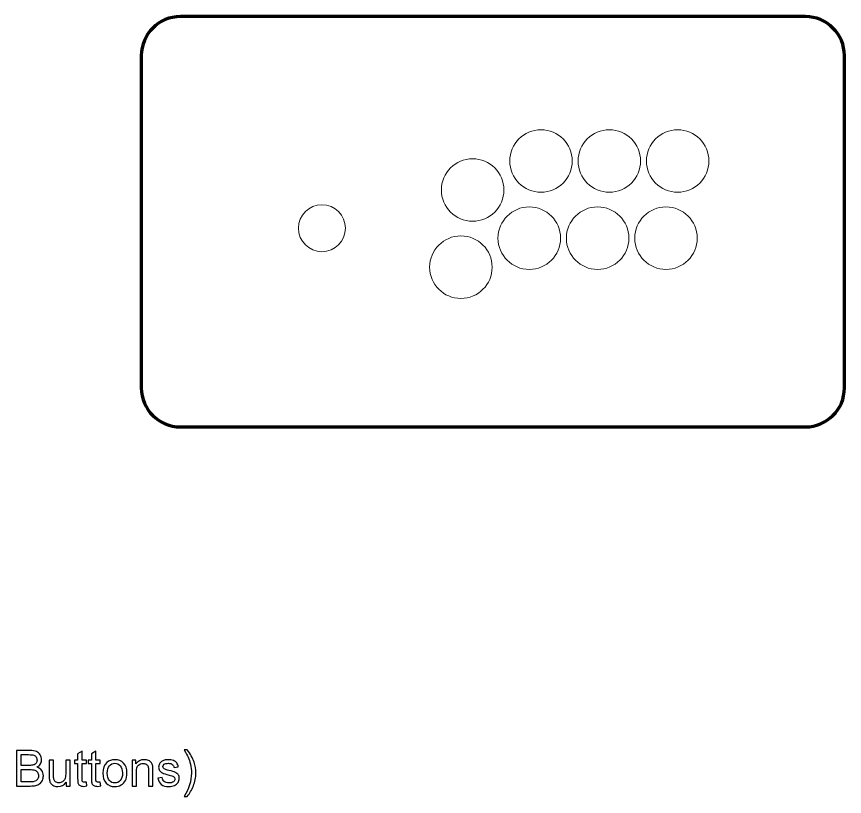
# Model space of a CAD drawing. Header units: millimetres. Extents: x 198 to 2216, y -963 to 151.
# Drawn here: x 1743.3 to 2167.2, y -705.5 to -306.4 of the extents above; entities that cross this region are included whole.
import ezdxf

# ---------------------------------------------------------------- set-up
doc = ezdxf.new("R2010")
doc.units = ezdxf.units.MM
doc.header["$MEASUREMENT"] = 0
doc.layers.add('Layer 1', color=7, linetype='Continuous')

msp = doc.modelspace()

# ---------------------------------------------------------------- linework, layer by layer
at = {"layer": 'Layer 1', "color": 250, "lineweight": 18}
for centre, major_axis, ratio in [((2011.8319, -380.339), (0, 16), 1), ((2046.8319, -380.3265), (0, 16), 1), ((2081.8319, -380.339), (0, 16), 1), ((1976.8319, -395.189), (0, 16), 1), ((1899.6819, -414.7391), (0, 12.0001), 0.99999167), ((2005.8319, -419.8265), (0, 16), 1), ((2040.832, -419.8265), (0, 16), 1), ((2075.8319, -419.8265), (0, 16), 1), ((1970.8319, -434.6765), (0, 16), 1)]:
    msp.add_ellipse(centre, major_axis=major_axis, ratio=ratio, dxfattribs=at)
at = {"layer": 'Layer 1', "color": 250, "lineweight": 70}
msp.add_open_spline([(1827.2063, -306.4285), (1827.2063, -306.4285), (2147.2063, -306.4285), (2147.2063, -306.4285), (2158.2063, -306.4285), (2167.2063, -315.4285), (2167.2063, -326.4284), (2167.2063, -326.4284), (2167.2063, -496.4286), (2167.2063, -496.4286), (2167.2063, -507.4285), (2158.2063, -516.4285), (2147.2063, -516.4285), (2147.2063, -516.4285), (1827.2063, -516.4285), (1827.2063, -516.4285), (1816.2064, -516.4285), (1807.2063, -507.4285), (1807.2063, -496.4286), (1807.2063, -496.4286), (1807.2063, -326.4284), (1807.2063, -326.4284), (1807.2063, -315.4285), (1816.2064, -306.4285), (1827.2063, -306.4285)], degree=3, knots=[0, 0, 0, 0, 0.125, 0.125, 0.125, 0.25, 0.25, 0.25, 0.375, 0.375, 0.375, 0.5, 0.5, 0.5, 0.625, 0.625, 0.625, 0.75, 0.75, 0.75, 0.875, 0.875, 0.875, 1, 1, 1, 1], dxfattribs=at)
at = {"layer": 'Layer 1', "color": 250}
for points, knots in [([(1743.3437, -700.1836), (1743.3437, -700.1836), (1743.3437, -681.9972), (1743.3437, -681.9972), (1743.3437, -681.9972), (1750.1678, -681.9972), (1750.1678, -681.9972), (1751.5564, -681.9972), (1752.6697, -682.1792), (1753.5122, -682.5475), (1754.3504, -682.9158), (1755.0065, -683.4831), (1755.4807, -684.2493), (1755.959, -685.0113), (1756.1961, -685.8114), (1756.1961, -686.6496), (1756.1961, -687.4243), (1755.9844, -688.1567), (1755.5653, -688.8425), (1755.1462, -689.5283), (1754.5112, -690.0829), (1753.6603, -690.5062), (1754.761, -690.8279), (1755.6077, -691.3783), (1756.1961, -692.1572), (1756.7888, -692.9319), (1757.0851, -693.8505), (1757.0851, -694.9089), (1757.0851, -695.764), (1756.9031, -696.5556), (1756.5432, -697.288), (1756.1834, -698.0204), (1755.7389, -698.5834), (1755.2097, -698.9813), (1754.6806, -699.375), (1754.0159, -699.6756), (1753.2201, -699.8788), (1752.42, -700.082), (1751.4421, -700.1836), (1750.2821, -700.1836), (1750.2821, -700.1836), (1743.3437, -700.1836), (1743.3437, -700.1836)], [0, 0, 0, 0, 0.07142857, 0.07142857, 0.07142857, 0.14285714, 0.14285714, 0.14285714, 0.21428571, 0.21428571, 0.21428571, 0.28571429, 0.28571429, 0.28571429, 0.35714286, 0.35714286, 0.35714286, 0.42857143, 0.42857143, 0.42857143, 0.5, 0.5, 0.5, 0.57142857, 0.57142857, 0.57142857, 0.64285714, 0.64285714, 0.64285714, 0.71428571, 0.71428571, 0.71428571, 0.78571429, 0.78571429, 0.78571429, 0.85714286, 0.85714286, 0.85714286, 0.92857143, 0.92857143, 0.92857143, 1, 1, 1, 1]), ([(1779.0857, -698.1897), (1779.0857, -698.1897), (1779.3905, -700.1624), (1779.3905, -700.1624), (1778.764, -700.2937), (1778.2009, -700.3614), (1777.7099, -700.3614), (1776.9013, -700.3614), (1776.2748, -700.2344), (1775.826, -699.9762), (1775.3815, -699.7179), (1775.0683, -699.3835), (1774.8862, -698.9644), (1774.7042, -698.5453), (1774.6153, -697.6648), (1774.6153, -696.3228), (1774.6153, -696.3228), (1774.6153, -688.7282), (1774.6153, -688.7282), (1774.6153, -688.7282), (1772.9643, -688.7282), (1772.9643, -688.7282), (1772.9643, -688.7282), (1772.9643, -687.001), (1772.9643, -687.001), (1772.9643, -687.001), (1774.6153, -687.001), (1774.6153, -687.001), (1774.6153, -687.001), (1774.6153, -683.7413), (1774.6153, -683.7413), (1774.6153, -683.7413), (1776.8505, -682.3994), (1776.8505, -682.3994), (1776.8505, -682.3994), (1776.8505, -687.001), (1776.8505, -687.001), (1776.8505, -687.001), (1779.0857, -687.001), (1779.0857, -687.001), (1779.0857, -687.001), (1779.0857, -688.7282), (1779.0857, -688.7282), (1779.0857, -688.7282), (1776.8505, -688.7282), (1776.8505, -688.7282), (1776.8505, -688.7282), (1776.8505, -696.4498), (1776.8505, -696.4498), (1776.8505, -697.089), (1776.8886, -697.4997), (1776.969, -697.6817), (1777.0452, -697.8637), (1777.1722, -698.0077), (1777.35, -698.1177), (1777.5278, -698.2236), (1777.7818, -698.2786), (1778.112, -698.2786), (1778.3576, -698.2786), (1778.6835, -698.249), (1779.0857, -698.1897)], [0, 0, 0, 0, 0.05, 0.05, 0.05, 0.1, 0.1, 0.1, 0.15, 0.15, 0.15, 0.2, 0.2, 0.2, 0.25, 0.25, 0.25, 0.3, 0.3, 0.3, 0.35, 0.35, 0.35, 0.4, 0.4, 0.4, 0.45, 0.45, 0.45, 0.5, 0.5, 0.5, 0.55, 0.55, 0.55, 0.6, 0.6, 0.6, 0.65, 0.65, 0.65, 0.7, 0.7, 0.7, 0.75, 0.75, 0.75, 0.8, 0.8, 0.8, 0.85, 0.85, 0.85, 0.9, 0.9, 0.9, 0.95, 0.95, 0.95, 1, 1, 1, 1]), ([(1786.1427, -698.1897), (1786.1427, -698.1897), (1786.4475, -700.1624), (1786.4475, -700.1624), (1785.821, -700.2937), (1785.2579, -700.3614), (1784.7669, -700.3614), (1783.9583, -700.3614), (1783.3318, -700.2344), (1782.883, -699.9762), (1782.4385, -699.7179), (1782.1253, -699.3835), (1781.9432, -698.9644), (1781.7612, -698.5453), (1781.6723, -697.6648), (1781.6723, -696.3228), (1781.6723, -696.3228), (1781.6723, -688.7282), (1781.6723, -688.7282), (1781.6723, -688.7282), (1780.0213, -688.7282), (1780.0213, -688.7282), (1780.0213, -688.7282), (1780.0213, -687.001), (1780.0213, -687.001), (1780.0213, -687.001), (1781.6723, -687.001), (1781.6723, -687.001), (1781.6723, -687.001), (1781.6723, -683.7413), (1781.6723, -683.7413), (1781.6723, -683.7413), (1783.9075, -682.3994), (1783.9075, -682.3994), (1783.9075, -682.3994), (1783.9075, -687.001), (1783.9075, -687.001), (1783.9075, -687.001), (1786.1427, -687.001), (1786.1427, -687.001), (1786.1427, -687.001), (1786.1427, -688.7282), (1786.1427, -688.7282), (1786.1427, -688.7282), (1783.9075, -688.7282), (1783.9075, -688.7282), (1783.9075, -688.7282), (1783.9075, -696.4498), (1783.9075, -696.4498), (1783.9075, -697.089), (1783.9456, -697.4997), (1784.026, -697.6817), (1784.1022, -697.8637), (1784.2292, -698.0077), (1784.407, -698.1177), (1784.5848, -698.2236), (1784.8388, -698.2786), (1785.169, -698.2786), (1785.4146, -698.2786), (1785.7405, -698.249), (1786.1427, -698.1897)], [0, 0, 0, 0, 0.05, 0.05, 0.05, 0.1, 0.1, 0.1, 0.15, 0.15, 0.15, 0.2, 0.2, 0.2, 0.25, 0.25, 0.25, 0.3, 0.3, 0.3, 0.35, 0.35, 0.35, 0.4, 0.4, 0.4, 0.45, 0.45, 0.45, 0.5, 0.5, 0.5, 0.55, 0.55, 0.55, 0.6, 0.6, 0.6, 0.65, 0.65, 0.65, 0.7, 0.7, 0.7, 0.75, 0.75, 0.75, 0.8, 0.8, 0.8, 0.85, 0.85, 0.85, 0.9, 0.9, 0.9, 0.95, 0.95, 0.95, 1, 1, 1, 1]), ([(1830.7747, -705.5176), (1830.7747, -705.5176), (1829.1745, -705.5176), (1829.1745, -705.5176), (1831.6468, -701.551), (1832.8829, -697.5801), (1832.8829, -693.605), (1832.8829, -692.0514), (1832.7051, -690.5104), (1832.3495, -688.9822), (1832.0701, -687.7418), (1831.6764, -686.5523), (1831.1726, -685.4093), (1830.8509, -684.6684), (1830.182, -683.4281), (1829.1745, -681.6924), (1829.1745, -681.6924), (1830.7747, -681.6924), (1830.7747, -681.6924), (1832.3241, -683.7667), (1833.4713, -685.8495), (1834.2164, -687.9408), (1834.8514, -689.74), (1835.1689, -691.6238), (1835.1689, -693.5923), (1835.1689, -695.8233), (1834.7413, -697.9823), (1833.8862, -700.0651), (1833.0353, -702.1479), (1831.9981, -703.964), (1830.7747, -705.5176)], [0, 0, 0, 0, 0.1, 0.1, 0.1, 0.2, 0.2, 0.2, 0.3, 0.3, 0.3, 0.4, 0.4, 0.4, 0.5, 0.5, 0.5, 0.6, 0.6, 0.6, 0.7, 0.7, 0.7, 0.8, 0.8, 0.8, 0.9, 0.9, 0.9, 1, 1, 1, 1]), ([(1745.7567, -689.6426), (1745.7567, -689.6426), (1749.6895, -689.6426), (1749.6895, -689.6426), (1750.7563, -689.6426), (1751.5225, -689.5706), (1751.9839, -689.4309), (1752.5978, -689.2489), (1753.0592, -688.9441), (1753.3682, -688.5208), (1753.6773, -688.0974), (1753.8339, -687.5683), (1753.8339, -686.929), (1753.8339, -686.3237), (1753.69, -685.7903), (1753.3979, -685.3331), (1753.11, -684.8716), (1752.6951, -684.5541), (1752.1575, -684.3848), (1751.6199, -684.2155), (1750.697, -684.1308), (1749.3931, -684.1308), (1749.3931, -684.1308), (1745.7567, -684.1308), (1745.7567, -684.1308), (1745.7567, -684.1308), (1745.7567, -689.6426), (1745.7567, -689.6426)], [0, 0, 0, 0, 0.11111111, 0.11111111, 0.11111111, 0.22222222, 0.22222222, 0.22222222, 0.33333333, 0.33333333, 0.33333333, 0.44444444, 0.44444444, 0.44444444, 0.55555556, 0.55555556, 0.55555556, 0.66666667, 0.66666667, 0.66666667, 0.77777778, 0.77777778, 0.77777778, 0.88888889, 0.88888889, 0.88888889, 1, 1, 1, 1]), ([(1768.7183, -700.1836), (1768.7183, -700.1836), (1768.7183, -698.2236), (1768.7183, -698.2236), (1767.6938, -699.7179), (1766.3053, -700.463), (1764.5485, -700.463), (1763.7738, -700.463), (1763.0499, -700.3148), (1762.3768, -700.0185), (1761.7037, -699.7179), (1761.2041, -699.3454), (1760.8782, -698.8967), (1760.5522, -698.4437), (1760.3236, -697.8934), (1760.1924, -697.2414), (1760.1035, -696.8012), (1760.0569, -696.1069), (1760.0569, -695.1586), (1760.0569, -695.1586), (1760.0569, -687.001), (1760.0569, -687.001), (1760.0569, -687.001), (1762.2921, -687.001), (1762.2921, -687.001), (1762.2921, -687.001), (1762.2921, -694.295), (1762.2921, -694.295), (1762.2921, -695.4592), (1762.3387, -696.2466), (1762.4276, -696.6488), (1762.5673, -697.2372), (1762.8636, -697.6944), (1763.3208, -698.0288), (1763.7738, -698.3633), (1764.3326, -698.5326), (1765.0014, -698.5326), (1765.6703, -698.5326), (1766.2968, -698.3633), (1766.881, -698.0204), (1767.4652, -697.6775), (1767.8801, -697.2076), (1768.1256, -696.6191), (1768.3669, -696.0307), (1768.4897, -695.1713), (1768.4897, -694.0495), (1768.4897, -694.0495), (1768.4897, -687.001), (1768.4897, -687.001), (1768.4897, -687.001), (1770.7249, -687.001), (1770.7249, -687.001), (1770.7249, -687.001), (1770.7249, -700.1836), (1770.7249, -700.1836), (1770.7249, -700.1836), (1768.7183, -700.1836), (1768.7183, -700.1836)], [0, 0, 0, 0, 0.05263158, 0.05263158, 0.05263158, 0.10526316, 0.10526316, 0.10526316, 0.15789474, 0.15789474, 0.15789474, 0.21052632, 0.21052632, 0.21052632, 0.26315789, 0.26315789, 0.26315789, 0.31578947, 0.31578947, 0.31578947, 0.36842105, 0.36842105, 0.36842105, 0.42105263, 0.42105263, 0.42105263, 0.47368421, 0.47368421, 0.47368421, 0.52631579, 0.52631579, 0.52631579, 0.57894737, 0.57894737, 0.57894737, 0.63157895, 0.63157895, 0.63157895, 0.68421053, 0.68421053, 0.68421053, 0.73684211, 0.73684211, 0.73684211, 0.78947368, 0.78947368, 0.78947368, 0.84210526, 0.84210526, 0.84210526, 0.89473684, 0.89473684, 0.89473684, 0.94736842, 0.94736842, 0.94736842, 1, 1, 1, 1]), ([(1787.5101, -693.5923), (1787.5101, -691.1581), (1788.1874, -689.3547), (1789.5463, -688.1821), (1790.6766, -687.2084), (1792.0609, -686.7216), (1793.6908, -686.7216), (1795.4984, -686.7216), (1796.9801, -687.3143), (1798.1315, -688.4996), (1799.2788, -689.6807), (1799.8545, -691.319), (1799.8545, -693.406), (1799.8545, -695.0994), (1799.6005, -696.4286), (1799.0925, -697.3981), (1798.5845, -698.3675), (1797.8437, -699.121), (1796.87, -699.6587), (1795.9006, -700.1963), (1794.838, -700.463), (1793.6908, -700.463), (1791.845, -700.463), (1790.3549, -699.8746), (1789.2161, -698.6935), (1788.0774, -697.5124), (1787.5101, -695.8106), (1787.5101, -693.5923)], [0, 0, 0, 0, 0.11111111, 0.11111111, 0.11111111, 0.22222222, 0.22222222, 0.22222222, 0.33333333, 0.33333333, 0.33333333, 0.44444444, 0.44444444, 0.44444444, 0.55555556, 0.55555556, 0.55555556, 0.66666667, 0.66666667, 0.66666667, 0.77777778, 0.77777778, 0.77777778, 0.88888889, 0.88888889, 0.88888889, 1, 1, 1, 1]), ([(1789.7961, -693.5965), (1789.7961, -695.2814), (1790.1644, -696.5429), (1790.901, -697.3769), (1791.6418, -698.2151), (1792.5689, -698.6342), (1793.6908, -698.6342), (1794.7999, -698.6342), (1795.7228, -698.2151), (1796.4636, -697.3727), (1797.2002, -696.5302), (1797.5685, -695.2475), (1797.5685, -693.5246), (1797.5685, -691.899), (1797.196, -690.6671), (1796.4551, -689.8331), (1795.7143, -688.9949), (1794.7914, -688.5758), (1793.6908, -688.5758), (1792.5689, -688.5758), (1791.6418, -688.9907), (1790.901, -689.8246), (1790.1644, -690.6586), (1789.7961, -691.9159), (1789.7961, -693.5965)], [0, 0, 0, 0, 0.125, 0.125, 0.125, 0.25, 0.25, 0.25, 0.375, 0.375, 0.375, 0.5, 0.5, 0.5, 0.625, 0.625, 0.625, 0.75, 0.75, 0.75, 0.875, 0.875, 0.875, 1, 1, 1, 1]), ([(1802.4749, -700.1836), (1802.4749, -700.1836), (1802.4749, -687.001), (1802.4749, -687.001), (1802.4749, -687.001), (1804.4815, -687.001), (1804.4815, -687.001), (1804.4815, -687.001), (1804.4815, -688.8721), (1804.4815, -688.8721), (1805.4467, -687.437), (1806.8437, -686.7216), (1808.6683, -686.7216), (1809.4641, -686.7216), (1810.1923, -686.8655), (1810.8569, -687.1492), (1811.5215, -687.4328), (1812.0211, -687.8096), (1812.3513, -688.271), (1812.6815, -688.7324), (1812.9143, -689.2828), (1813.0455, -689.9178), (1813.126, -690.3326), (1813.1683, -691.0565), (1813.1683, -692.0895), (1813.1683, -692.0895), (1813.1683, -700.1836), (1813.1683, -700.1836), (1813.1683, -700.1836), (1810.9331, -700.1836), (1810.9331, -700.1836), (1810.9331, -700.1836), (1810.9331, -692.1741), (1810.9331, -692.1741), (1810.9331, -691.264), (1810.8484, -690.5824), (1810.6749, -690.1337), (1810.5013, -689.6849), (1810.1923, -689.3251), (1809.752, -689.0542), (1809.3117, -688.7875), (1808.791, -688.652), (1808.1984, -688.652), (1807.2501, -688.652), (1806.4331, -688.9526), (1805.743, -689.5579), (1805.053, -690.1591), (1804.7101, -691.3063), (1804.7101, -692.9912), (1804.7101, -692.9912), (1804.7101, -700.1836), (1804.7101, -700.1836), (1804.7101, -700.1836), (1802.4749, -700.1836), (1802.4749, -700.1836)], [0, 0, 0, 0, 0.05555556, 0.05555556, 0.05555556, 0.11111111, 0.11111111, 0.11111111, 0.16666667, 0.16666667, 0.16666667, 0.22222222, 0.22222222, 0.22222222, 0.27777778, 0.27777778, 0.27777778, 0.33333333, 0.33333333, 0.33333333, 0.38888889, 0.38888889, 0.38888889, 0.44444444, 0.44444444, 0.44444444, 0.5, 0.5, 0.5, 0.55555556, 0.55555556, 0.55555556, 0.61111111, 0.61111111, 0.61111111, 0.66666667, 0.66666667, 0.66666667, 0.72222222, 0.72222222, 0.72222222, 0.77777778, 0.77777778, 0.77777778, 0.83333333, 0.83333333, 0.83333333, 0.88888889, 0.88888889, 0.88888889, 0.94444444, 0.94444444, 0.94444444, 1, 1, 1, 1]), ([(1815.7125, -696.2466), (1815.7125, -696.2466), (1817.9223, -695.891), (1817.9223, -695.891), (1818.0451, -696.7758), (1818.3922, -697.4531), (1818.9595, -697.9272), (1819.5267, -698.3971), (1820.3226, -698.6342), (1821.3386, -698.6342), (1822.3673, -698.6342), (1823.1293, -698.4268), (1823.6288, -698.0077), (1824.1241, -697.5928), (1824.3739, -697.1017), (1824.3739, -696.5387), (1824.3739, -696.0349), (1824.1495, -695.637), (1823.705, -695.3491), (1823.3918, -695.1502), (1822.6298, -694.9004), (1821.419, -694.5914), (1819.785, -694.1807), (1818.6547, -693.8251), (1818.0197, -693.5246), (1817.3889, -693.2198), (1816.9105, -692.8049), (1816.5846, -692.2715), (1816.2586, -691.7423), (1816.0935, -691.1539), (1816.0935, -690.5104), (1816.0935, -689.922), (1816.229, -689.3801), (1816.4957, -688.8806), (1816.7666, -688.3811), (1817.1307, -687.9662), (1817.5921, -687.636), (1817.9392, -687.382), (1818.4134, -687.1661), (1819.0103, -686.9883), (1819.6114, -686.8105), (1820.2506, -686.7216), (1820.9364, -686.7216), (1821.9694, -686.7216), (1822.8753, -686.8698), (1823.6542, -687.1703), (1824.4374, -687.4667), (1825.0131, -687.8731), (1825.3857, -688.3811), (1825.754, -688.8933), (1826.0122, -689.5749), (1826.1519, -690.43), (1826.1519, -690.43), (1823.9675, -690.7348), (1823.9675, -690.7348), (1823.8701, -690.049), (1823.5823, -689.5114), (1823.1081, -689.1261), (1822.634, -688.7409), (1821.9651, -688.5504), (1821.0973, -688.5504), (1820.0771, -688.5504), (1819.3447, -688.7197), (1818.9087, -689.0584), (1818.4726, -689.3971), (1818.2525, -689.795), (1818.2525, -690.248), (1818.2525, -690.5358), (1818.3414, -690.7983), (1818.5234, -691.0311), (1818.7055, -691.2682), (1818.9891, -691.4672), (1819.3786, -691.6238), (1819.6029, -691.7085), (1820.2549, -691.899), (1821.3471, -692.1953), (1822.9219, -692.6144), (1824.0225, -692.9615), (1824.6491, -693.2282), (1825.2756, -693.4949), (1825.7667, -693.8886), (1826.1223, -694.3966), (1826.4821, -694.9089), (1826.6599, -695.5439), (1826.6599, -696.3059), (1826.6599, -697.0467), (1826.444, -697.7452), (1826.008, -698.4014), (1825.5719, -699.0575), (1824.9454, -699.5655), (1824.1284, -699.9254), (1823.3071, -700.2852), (1822.38, -700.463), (1821.3471, -700.463), (1819.6368, -700.463), (1818.3287, -700.1074), (1817.4312, -699.4004), (1816.5338, -698.6892), (1815.9623, -697.6394), (1815.7125, -696.2466)], [0, 0, 0, 0, 0.03030303, 0.03030303, 0.03030303, 0.06060606, 0.06060606, 0.06060606, 0.09090909, 0.09090909, 0.09090909, 0.12121212, 0.12121212, 0.12121212, 0.15151515, 0.15151515, 0.15151515, 0.18181818, 0.18181818, 0.18181818, 0.21212121, 0.21212121, 0.21212121, 0.24242424, 0.24242424, 0.24242424, 0.27272727, 0.27272727, 0.27272727, 0.3030303, 0.3030303, 0.3030303, 0.33333333, 0.33333333, 0.33333333, 0.36363636, 0.36363636, 0.36363636, 0.39393939, 0.39393939, 0.39393939, 0.42424242, 0.42424242, 0.42424242, 0.45454545, 0.45454545, 0.45454545, 0.48484848, 0.48484848, 0.48484848, 0.51515152, 0.51515152, 0.51515152, 0.54545455, 0.54545455, 0.54545455, 0.57575758, 0.57575758, 0.57575758, 0.60606061, 0.60606061, 0.60606061, 0.63636364, 0.63636364, 0.63636364, 0.66666667, 0.66666667, 0.66666667, 0.6969697, 0.6969697, 0.6969697, 0.72727273, 0.72727273, 0.72727273, 0.75757576, 0.75757576, 0.75757576, 0.78787879, 0.78787879, 0.78787879, 0.81818182, 0.81818182, 0.81818182, 0.84848485, 0.84848485, 0.84848485, 0.87878788, 0.87878788, 0.87878788, 0.90909091, 0.90909091, 0.90909091, 0.93939394, 0.93939394, 0.93939394, 0.96969697, 0.96969697, 0.96969697, 1, 1, 1, 1]), ([(1745.7567, -698.05), (1745.7567, -698.05), (1750.2864, -698.05), (1750.2864, -698.05), (1751.0653, -698.05), (1751.6114, -698.0204), (1751.9289, -697.9611), (1752.4792, -697.8637), (1752.9449, -697.6986), (1753.3174, -697.4658), (1753.69, -697.233), (1753.9948, -696.8943), (1754.2361, -696.4498), (1754.4774, -696.0053), (1754.5959, -695.4931), (1754.5959, -694.9131), (1754.5959, -694.2315), (1754.4223, -693.6431), (1754.071, -693.1393), (1753.7238, -692.6356), (1753.2412, -692.2842), (1752.6232, -692.081), (1752.0093, -691.8778), (1751.1203, -691.7762), (1749.9646, -691.7762), (1749.9646, -691.7762), (1745.7567, -691.7762), (1745.7567, -691.7762), (1745.7567, -691.7762), (1745.7567, -698.05), (1745.7567, -698.05)], [0, 0, 0, 0, 0.1, 0.1, 0.1, 0.2, 0.2, 0.2, 0.3, 0.3, 0.3, 0.4, 0.4, 0.4, 0.5, 0.5, 0.5, 0.6, 0.6, 0.6, 0.7, 0.7, 0.7, 0.8, 0.8, 0.8, 0.9, 0.9, 0.9, 1, 1, 1, 1])]:
    msp.add_open_spline(points, degree=3, knots=knots, dxfattribs=at)

doc.saveas('drawing.dxf')
